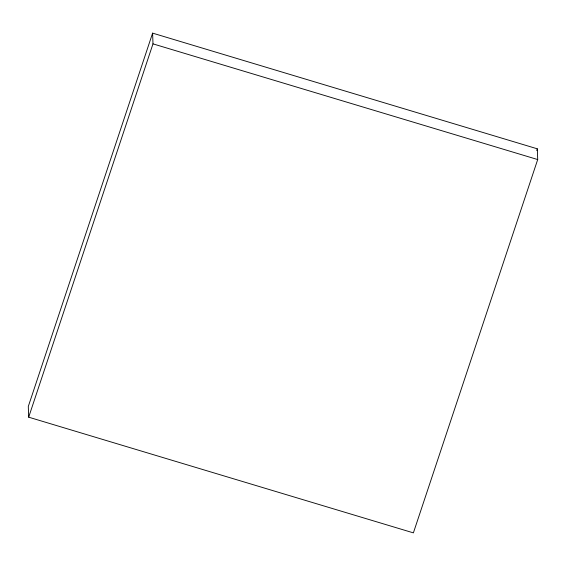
<?xml version="1.0" encoding="UTF-8"?>
<svg xmlns="http://www.w3.org/2000/svg" width="566" height="566" viewBox="0 0 566 566"><rect width="100%" height="100%" fill="white"/><g stroke="black" fill="none" stroke-linecap="round" stroke-linejoin="round"><path stroke-width="0.85" d="M152.615 33.132L28.3 406.445L28.675 417.177L413.385 532.868L537.7 159.555L537.325 148.823L152.615 33.132L152.983 43.865L28.675 417.177M536.766 150.499L537.325 148.823M152.983 43.865L537.7 159.555"/></g></svg>
